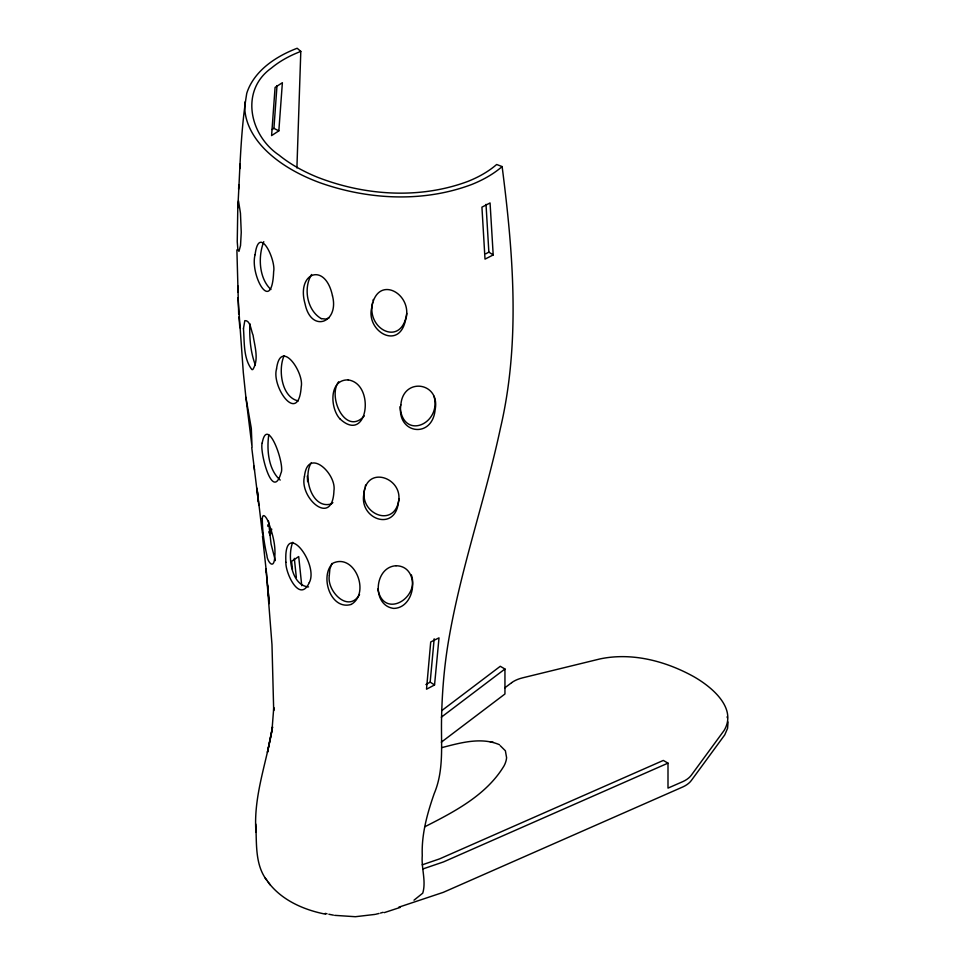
<?xml version="1.0" encoding="UTF-8"?>
<svg xmlns="http://www.w3.org/2000/svg" width="965" height="965" viewBox="0 0 965 965"><rect width="100%" height="100%" fill="white"/><g stroke="black" fill="none" stroke-linecap="round" stroke-linejoin="round"><path stroke-width="1.45" d="M255.954 831.975C253.228 795.992 266.943 761.868 272.564 726.862L267.45 752.338L272.034 729.781L273.758 707.61L273.698 710.542L271.985 644.692L266.063 569.012L269.283 603.583L267.619 584.935M296.906 167.958L300.803 51.41L297.184 48.25A114.799 66.283 0 0 0 266.099 65.861C257.438 73.135 250.14 82.423 246.751 93.328C240.538 131.083 240.056 169.719 237.788 207.909L237.245 241.793L237.86 249.32L238.958 251.358L240.526 245.568L241.25 232.336L240.454 213.193L238.488 200.841L237.788 207.909M329.318 575.333L329.873 568.988L331.9 563.488M238.584 189.261L238.838 184.617M239.73 168.742L239.983 164.147M237.873 285.917L237.873 292.045M244.977 101.976C242.915 122.036 254.748 140.552 269.151 153.423A166.438 96.09 0 0 0 319.97 182.747C368.316 199.852 423.165 202.722 471.632 184.52A114.799 66.283 0 0 0 502.126 166.571C513.235 253.168 520.557 342.31 500.437 428.207C485.455 498.41 461.487 566.467 449.147 637.286C444.419 663.968 442.115 691.012 441.572 718.105C440.872 743.376 444.37 769.503 434.238 793.507C427.266 813.459 421.428 834.327 422.26 855.653C421.198 868.126 426.373 881.105 422.742 893.168L413.997 900.188M272.034 129.503L273.927 128.357L277.003 85.608M278.837 130.866L282.383 82.713L275.073 87.405L271.599 135.595L278.837 130.866L273.927 128.357M425.891 684.559L430.173 682.122L434.178 638.806M434.552 684.957L439.003 637.853L430.716 641.966L426.506 689.215L434.552 684.957L430.173 682.122M249.851 323.637C249.32 337.497 250.417 351.851 255.303 364.915M372.683 302.371C365.856 329.535 402.067 347.75 406.748 313.323M364.915 488.181C357.617 513.73 395.373 529.64 399.028 498.784M271.744 529.122L270.152 535.298L268.74 531.848M309.319 582.534C319.222 563.825 283.24 516.516 285.917 562.318M373.057 300.356L373.334 299.464M365.253 486.348L365.687 484.997M268.765 434.901C266.63 449.859 268.379 469.666 280.2 480.075M309.307 582.558C299.596 604.042 285.17 572.438 285.917 562.342M359.535 594.573C348.365 613.656 326.628 591.075 329.306 575.61M284.048 355.856C277.968 369.438 281.43 397.339 298.281 400.921M311.369 462.633C302.371 476.203 311.659 509.677 331.212 503.959M311.586 274.482C303.094 288.113 306.991 310.32 321.236 318.619M364.3 415.951C345.567 436.578 327.244 396.651 338.679 381.73M263.783 241.672C257.932 256.388 258.909 278.318 270.912 289.512M292.745 542.306C287.244 555.49 291.056 585.586 308.535 586.901M331.864 503.573L332.877 502.572M441.656 710.698L500.268 666.296L504.948 668.998L504.948 693.992L441.307 742.194M441.307 717.212L504.948 668.998M504.719 687.912L511.655 682.665M351.212 604.416C370.62 593.137 354.662 552.921 332.973 563.162C319.306 575.635 330.392 610.471 351.055 604.476M329.186 317.75L325.868 319.089L321.261 318.619M485.853 253.771L488.857 252.118L493.199 254.953L485.009 259.127L481.933 207.161L490.063 202.94L493.199 254.953M424.733 826.8C454.298 811.794 486.553 795.112 504.116 765.74A60.312 34.824 0 0 0 506.601 757.742L505.383 750.782L500.268 745.716M511.631 682.653A28.118 16.236 0 0 1 522.56 677.852L600.001 658.926C631.882 652.195 665.428 660.989 693.485 676.489C711.205 686.501 737.694 707.972 724.052 730.541L691.278 775.257A28.118 16.236 0 0 1 682.943 781.566L667.997 788.115L667.997 763.134L443.55 861.902L422.694 869.019M400.33 907.365L384.263 912.637M422.212 864.821L439.582 858.886L663.317 760.432L667.997 763.134M398.75 907.209L443.321 892.336L682.918 786.897A28.118 16.236 0 0 0 691.254 780.601L724.763 734.848L727.574 728.334L728.056 722.001M383.081 912.323L380.5 913.071M441.922 747.586C460.341 742.869 481.149 736.79 499.508 744.727M379.04 913.469L375.759 914.241M374.951 914.422L355.373 916.714L334.674 915.351M396.024 565.755C373.974 566.998 371.549 605.731 393.732 608.408C416.168 608.034 420.595 565.936 396.048 565.755M348.22 379.921C375.759 383.889 367.725 445.07 339.789 418.714M347.991 379.908C328.824 379.534 330.09 408.014 339.776 418.701M333.432 915.146L328.872 914.241M493.417 742.362L490.003 741.675M325.422 914.157C303.878 909.911 281.744 900.285 268.27 882.287M325.265 913.385L327.075 913.831M502.126 166.571L496.661 164.484A108.237 62.496 0 0 1 467.904 181.408C419.582 199.429 364.661 195.714 317.087 177.078A160.274 92.531 0 0 1 278.982 155.076C249.67 135.402 239.609 90.565 271.491 68.008A108.237 62.496 0 0 1 300.803 51.41M255.761 824.074C256.871 842.988 254.615 864.58 266.991 880.502M265.025 877.824L270.164 884.881M275.339 560.617L271.069 544.067L268.499 521.076M262.492 533.09L262.902 534.333M245.882 397.291L252.07 447.181L251.31 428.351L245.882 397.291L243.313 372.574L237.969 297.739M727.103 716.802L727.393 717.851M332.491 295.905C325.35 261.503 296.038 272.407 305.061 303.866C311.176 333.673 339.403 322.563 332.503 295.917M262.178 531.401L262.456 532.921M433.961 396.157C441.982 423.744 402.936 441.234 400.017 406.675M377.834 588.976C383.382 619.53 419.908 598.493 411.331 574.863M261.998 530.28L258.355 499.677M239.839 327.726L238.946 316.93M254.024 466.192L254.507 470.076M251.781 447.965L258.403 501.776M256.702 487.904L258.849 505.431M267.739 524.9L267.92 526.42M294.313 558.337L296.339 577.492M262.48 536.094L266.4 572.281M292.467 569.374L291.587 561.341L298.704 556.552L301.755 585.719M258.053 496.456L257.8 492.029M486.01 204.363L488.857 252.118M307.328 476.034L307.63 481.68M238.681 314.035L236.883 249.851M243.457 328.607C244.543 342.08 243.228 358.51 251.901 369.595L252.794 369.571C259.259 359.728 254.639 346.001 253.071 335.169C251.081 330.886 250.466 320.03 244.821 320.633L243.457 328.607M304.458 476.421C298.933 497.711 332.635 527.964 333.95 490.654C336.725 473.706 307.678 446.325 304.458 476.421M262.203 443.031C259.38 450.438 272.42 502.849 280.972 472.983C285.423 465.649 267.414 414.033 262.203 443.031M276.533 368.968C271.298 386.82 298.535 426.06 301.225 386.712C304.313 372.743 280.501 337.219 276.533 368.968M262.287 518.651C262.384 531.148 264.181 543.633 266.991 555.78C266.943 559.821 272.48 569.181 274.301 560.786C276.448 548.216 273.192 535.382 268.897 523.585C268.342 520.654 262.806 510.557 262.287 518.651M255.11 254.676C249.633 274.096 271.937 316.315 273.65 271.503C276.087 260.429 259.018 223.108 255.11 254.676M363.974 493.392C358.461 519.013 395.192 532.475 398.424 502.198C403.865 478.097 366.712 464.66 363.974 493.392M371.718 307.666C365.747 330.923 398.642 350.765 405.384 320.73C414.359 294.289 377.013 272.89 371.718 307.666M400.861 404.974C396.169 433.731 432.248 439.485 435.131 409.775C440.607 381.899 402.839 376.748 400.861 404.974"/></g></svg>
